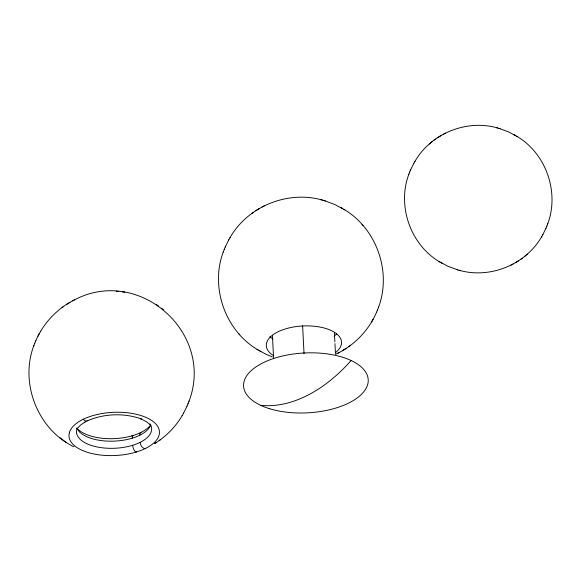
<?xml version="1.0" encoding="UTF-8"?>
<svg xmlns="http://www.w3.org/2000/svg" width="581" height="581" viewBox="0 0 581 581"><rect width="100%" height="100%" fill="white"/><g stroke="black" fill="none" stroke-linecap="round" stroke-linejoin="round"><path stroke-width="0.87" d="M34.816 343.153C18.824 381.107 36.821 429.003 74.005 446.847M224.317 249.264C209.225 285.256 224.433 330.407 258.131 350.002M187.99 403.831C217.04 334.474 138.706 263.956 72.632 300.864M409.743 171.954C396.257 204.156 409.816 244.565 440.006 262.096M377.49 309.942C392.582 273.949 377.367 228.798 343.669 209.196M546.794 226.249C560.28 194.054 546.721 153.638 516.538 136.114M35.746 340.916C43.292 323.116 57.432 308.329 74.709 299.709M225.246 247.027L228.827 239.721M183.48 413.374L187.06 406.068M410.578 169.957L413.781 163.421M335.419 354.359C353.735 346.036 368.688 330.683 376.561 312.179M542.756 234.789L545.958 228.246M150.755 424.972L150.13 426.381A37.656 17.938 -2.6 0 1 113.302 441.168A37.656 17.938 -2.6 0 1 77.041 428.575M33.756 345.956L33.916 345.542M223.257 252.067L223.416 251.653M188.883 401.442L189.043 401.028M408.799 174.467L408.944 174.097M378.391 307.552L378.543 307.138M547.6 224.106L547.738 223.736M34.707 343.429L35.79 340.786M224.208 249.532L225.29 246.896M187.009 406.199L188.091 403.563M409.649 172.201L410.622 169.834M376.51 312.309L377.592 309.666M545.915 228.369L546.888 226.002M39.326 333.61L37.976 336.145M40.445 331.664L40.67 331.264M229.945 237.767C247.767 206.393 287.726 190.132 322.397 200.082M156.485 442.388L154.684 443.608C165.963 436.542 175.658 426.853 182.361 415.328M414.783 161.678C430.732 133.608 466.463 119.011 497.503 127.951M371.637 321.83L373.125 319.216M459.034 270.252C490.073 279.192 525.805 264.595 541.761 236.532M228.674 239.989L230.17 237.375M182.136 415.72L183.625 413.106M413.643 163.66L414.979 161.315M541.557 236.888L542.894 234.55M77.934 427.805L80.643 424.994L85.574 421.668L84.761 422.082M429.243 144.052L430.412 143.064M431 142.57L432.257 141.51M524.287 256.693L525.536 255.64M526.125 255.139L527.294 254.151M66.321 304.597L70.025 302.316M62.058 307.494L63.678 306.398M251.566 213.605L253.178 212.508M255.822 210.707L259.525 208.426M434.123 140.057L435.568 139.07M437.929 137.457L441.248 135.424M159.121 440.587L160.741 439.49M345.985 348.498L342.274 350.779M348.622 346.697L350.241 345.601M518.608 260.746L515.289 262.786M520.968 259.133L522.413 258.153M262.133 206.974L264.21 205.819M443.579 134.117L445.445 133.085M337.59 353.386L339.674 352.231M511.091 265.118L512.958 264.086M86.765 421.058C103.745 413.599 123.833 412.655 141.321 418.959L140.5 418.64L146.746 421.9L150 424.646M131.691 435.91L133.143 435.481A4.917 2.063 72.9 0 0 132.323 438.147M116.222 291.241L118.807 291.524M122.148 291.909L124.792 292.199M498.999 128.379L508.564 131.902L517.548 136.709M324.067 200.554L334.758 204.49L344.802 209.872M438.989 261.494L447.973 266.309L457.537 269.824M496.37 127.631L500.132 128.699M321.133 199.726L325.338 200.91M456.405 269.511L460.167 270.572M272.322 356.865L265.844 354.17L257.005 349.334M514.178 134.712L515.187 135.315M441.349 262.888L442.366 263.491M341.032 207.635L342.165 208.31M259.634 350.895L260.775 351.57M156.405 304.473L158.548 306.034M161.336 308.083L163.443 309.622M59.356 437.362L66.394 442.511M362.057 224.375L362.922 225.384M238.885 333.821L239.75 334.823M334.402 332.833L334.852 341.802M334.946 343.596L335.448 353.451M302.621 325.832L304.03 353.618M272.424 335.281L273.607 358.586M351.127 360.496A139.498 90.789 -64.9 0 1 260.651 405.327M335.629 352.464A37.663 17.982 -2.7 0 0 340.212 347.358L340.953 345.76A37.663 17.982 -2.7 0 0 312.2 326.064A37.663 17.982 -2.7 0 0 267.616 340.495L266.875 342.086A37.663 17.982 -2.7 0 0 273.368 355.543M336.646 334.039A37.663 17.953 -2.6 0 1 334.082 336.196M272.845 338.883A37.663 17.953 -2.6 0 1 269.853 336.733M69.284 432.932A45.006 21.475 -2.7 0 1 70.432 430.013A45.151 21.548 -2.7 0 1 83.323 419.228A45.253 21.591 -2.7 0 1 137.167 414.485A45.253 21.591 -2.7 0 1 158.09 437.609A45.165 21.548 -2.6 0 1 145.599 448.387A4.917 2.927 63.6 0 1 142.105 446.971A4.917 2.927 63.6 0 1 140.144 442.344A37.569 17.909 -2.6 0 0 150.515 433.39A37.642 17.946 -2.6 0 0 150.029 423.818M140.152 442.337A37.642 17.946 -2.6 0 1 97.267 446.992A37.642 17.946 -2.6 0 1 76.714 429.475A37.431 17.851 -2.6 0 1 77.193 427.957M145.584 448.379A45.245 21.591 -2.6 0 1 136.629 451.909A45.267 21.599 -2.7 0 1 89.176 452.839A45.267 21.599 -2.7 0 1 69.313 432.932M136.629 451.909A4.917 2.055 72.9 0 1 134.138 450.101A4.917 2.055 72.9 0 1 132.686 445.271M87.811 420.346A4.917 2.876 64.3 0 1 83.323 419.228M150.152 425.626A39.617 18.89 -2.6 0 1 113.433 438.662A39.617 18.89 -2.6 0 1 76.815 428.132M139.781 435.227A4.917 2.927 63.6 0 1 140.98 432.402M269.766 408.777A62.421 29.98 -2.9 0 0 367.969 383.315A62.421 29.98 -2.9 0 0 279.926 356.647A62.421 29.98 -2.9 0 0 269.766 408.777"/></g></svg>
